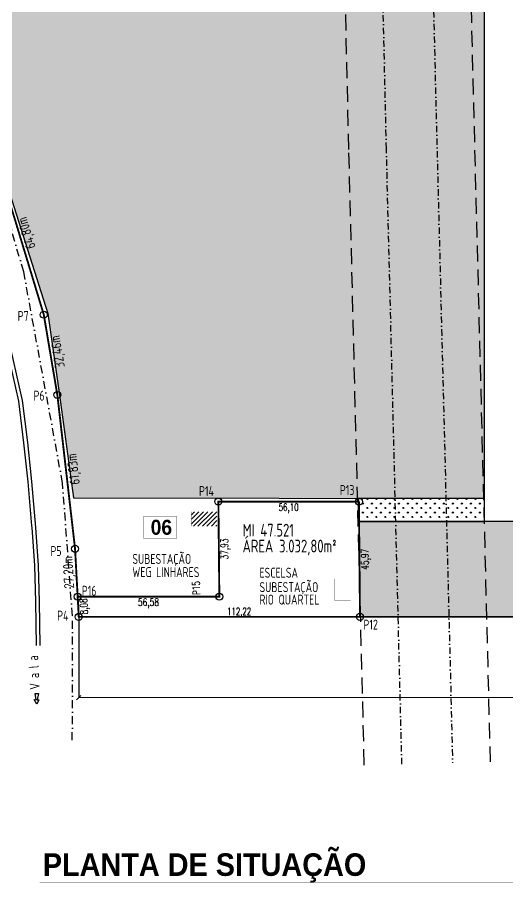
# Model space of a CAD drawing. Header units: millimetres. Extents: x 213327 to 525909, y -6334 to 157033.
# Drawn here: x 250395 to 269980, y 26736 to 61273 of the extents above; entities that cross this region are included whole.
import ezdxf
from ezdxf.enums import TextEntityAlignment as Align

# ---------------------------------------------------------------- set-up
doc = ezdxf.new("R2010")
doc.units = ezdxf.units.MM
for name, pattern in [('CONTINUO', [0]), ('DASHDOT2', [12.7, 6.35, -3.175, 0, -3.175]), ('DASHED', [19.05, 12.7, -6.35])]:
    doc.linetypes.add(name, pattern=pattern)
for name, color, linetype in [('Arq-cota', 1, 'Continuous'), ('Arq-texto', 2, 'Continuous'), ('Existente', 3, 'Continuous'), ('Infra-ruas', 3, 'Continuous'), ('Topografia-limite-terreno', 1, 'Continuous'), ('Topografia-Linha-AT', 4, 'Continuous'), ('Topografia-vala', 2, 'Continuous'), ('Área_permeável', 1, 'Continuous')]:
    doc.layers.add(name, color=color, linetype=linetype)
doc.styles.add('BLACK', font='ariblk.ttf')
doc.styles.add('CONART2-5', font='ISOCP.SHX', dxfattribs={"height": 20})
doc.styles.add('ROMANS', font='ROMANS.SHX', dxfattribs={"width": 0.8})
doc.styles.add('SIMPLEX', font='simplex', dxfattribs={"height": 0.2})
doc.dimstyles.new('Carlos_50', dxfattribs={"dimtxt": 50, "dimasz": 20, "dimexe": 15, "dimexo": 30, "dimgap": 5, "dimtad": 1, "dimdec": 1, "dimrnd": 0.01, "dimzin": 12, "dimtxsty": 'ROMANS', "dimblk": 'OBLIQUE', "dimcen": 1, "dimdle": 2.5, "dimclrd": 256, "dimclre": 256, "dimclrt": 2, "dimadec": 1, "dimazin": 3, "dimtfac": 1, "dimtdec": 1, "dimtix": 1, "dimtmove": 2, "dimatfit": 0, "dimldrblk": 'OBLIQUE', "dimfxl": 1, "dimlwd": 9, "dimlwe": -1, "dimarcsym": 0})
pattern_1 = [(90, (0, 0), (-179.605, 179.605), [47.625, -311.585]), (45, (0, 0), (-179.60512, 179.60512), [47.625, -206.375]), (135, (0, 0), (-179.60512, -179.60512), [47.625, -206.375])]

# ---------------------------------------------------------------- blocks, each defined once
blk = doc.blocks.new('_Oblique')
at = {"color": 0, "linetype": 'ByBlock', "lineweight": -2}
blk.add_line((-0.5, -0.5), (0.5, 0.5), dxfattribs=at)
blk = doc.blocks.new('*D25')
at = {"layer": 'Arq-cota'}
for p, q in [((252850, 37315), (252850, 34115)), ((325894, 37315), (325894, 34115))]:
    blk.add_line(p, q, dxfattribs=at)
at = {"layer": 'Arq-cota', "lineweight": 9}
blk.add_line((325896, 34125), (252847, 34125), dxfattribs=at)
at = {"layer": 'Defpoints', "color": 0}
for p in [(252850, 37345), (325894, 37345), (252850, 34125)]:
    blk.add_point(p, dxfattribs=at)
at = {"layer": 'Arq-cota', "lineweight": 9, "xscale": 175, "yscale": 175, "zscale": 175}
for p, rotation in [((252850, 34125), 179.9999999765002), ((325894, 34125), 359.9999999765002)]:
    blk.add_blockref('_Oblique', p, dxfattribs=dict(at, rotation=rotation))
at = {"layer": 'Arq-cota', "color": 2, "insert": (289372, 34397), "char_height": 375, "attachment_point": 5, "rotation": 360, "style": 'ROMANS'}
blk.add_mtext('73043,8', dxfattribs=at)

msp = doc.modelspace()

# ---------------------------------------------------------------- hatches: boundary and pattern name
at = {"layer": 'Infra-ruas'}
h = msp.add_hatch(dxfattribs=at)
h.set_pattern_fill('ANSI31', color=256, scale=40, style=0)
h.set_pattern_definition([(45, (212074.18, -13372), (-89.80256, 89.80256), [])])
h.paths.add_polyline_path([(258369.54, 41541.49), (257349.54, 41541.49), (257349.54, 40961.79), (258369.54, 40961.79)])
at = {"layer": 'Área_permeável'}
h = msp.add_hatch(dxfattribs=at)
h.set_pattern_fill('GRASS', color=3, scale=10, style=0)
h.set_pattern_definition(pattern_1)
h.paths.add_polyline_path([(269056.31, 42074.69), (269056.31, 73665.79), (268957.96, 73912.89), (268774.76, 74022.72), (268557.97, 74062.38), (262545.19, 74062.38), (262545.19, 71324.44), (258195.99, 71324.44), (258195.99, 68326.06), (257638.28, 67779.03), (251549.48, 67779.03), (250994.91, 68412.27), (250994.91, 71947.8), (251324.3, 72277.19), (251334.89, 72510.88), (251477.25, 72709.42), (251735.29, 72816.1), (252334.41, 72813.14), (252453.05, 72863.52), (252518.3, 72964.27), (252536.1, 73100.58), (252531.06, 74067.72), (252361.36, 74273.6), (252143.18, 74418.93), (245316.3, 74418.93), (244906.34, 74516.87), (244610.25, 74600.31), (244443.23, 74668.57), (244230.66, 74774.77), (244116.78, 74880.96), (243957.35, 75025.08), (243828.28, 75093.35), (243623.3, 75161.62), (243456.28, 75245.06), (243266.48, 75343.66), (243107.05, 75434.69), (239446.84, 84981.94), (238852.08, 86497.86), (238257.32, 86146.16), (238111.66, 86012.76), (238070.61, 85853.82), (249614.29, 55688.8), (251613.65, 49457.65), (252073.8, 46189.92), (252637.69, 42098.21)])
h.paths.add_polyline_path([(256056.5, 73030.11), (256057.63, 74039.54), (256050.95, 74110.51), (256026.88, 74175.27), (255998.18, 74233.32), (253139.08, 74233.32), (253097.27, 74136.07), (253079.36, 73992.74), (253079.36, 73042.06), (253120.62, 72923.58), (253204.71, 72840.77), (253297.71, 72819.11), (255845.19, 72819.11), (255948.21, 72856.52), (256024.65, 72936.15)])
h = msp.add_hatch(dxfattribs=at)
h.set_pattern_fill('GRASS', color=3, scale=10, style=0)
h.set_pattern_definition(pattern_1)
h.paths.add_polyline_path([(264009.18, 41144.54), (269056.31, 41144.54), (269056.31, 42074.69), (264009.18, 42074.69)])
h = msp.add_hatch(dxfattribs=at)
h.set_pattern_fill('GRASS', color=3, scale=10, style=0)
h.set_pattern_definition([(90, (212074.18, -13372), (-179.605, 179.605), [47.625, -311.585]), (45, (212074.18, -13372), (-179.6051, 179.6051), [47.625, -206.375]), (135, (212074.18, -13372), (-179.6051, -179.6051), [47.625, -206.375])])
h.paths.add_polyline_path([(323929.88, 37344.54), (323926.01, 41144.54), (264043.07, 41144.54), (264072.6, 37345.18)])

# ---------------------------------------------------------------- linework, layer by layer
at = {"layer": 'Arq-cota', "const_width": 0.3, "flags": 128}
msp.add_lwpolyline([(264072.61, 37344.47), (258461.23, 37344.51), (258464.03, 38151.46), (254065.53, 38151.53), (254065.54, 41944.14), (258426.09, 41944.27), (258426.09, 41944.27), (264036.88, 41941.34), (264072.61, 37344.47)], dxfattribs=at)
at = {"layer": 'Arq-cota', "const_width": 13.5}
msp.add_lwpolyline([(255432.78, 41353.45), (256766.1, 41353.45), (256766.1, 40489.37), (255432.78, 40489.37)], close=True, dxfattribs=at)
at = {"layer": 'Arq-cota', "color": 6}
for centre in [(251452.78, 49403.96, 30.5), (251994.22, 46203.38, 30.5), (258426.09, 41944.27), (264036.88, 41941.34), (252702.07, 40060.84, 30.5), (252805.94, 38151.46), (258464.03, 38151.46), (252849.85, 37344.54), (264081.04, 37344.54)]:
    msp.add_circle(centre, 139.44, dxfattribs=at)
at = {"layer": 'Arq-texto'}
msp.add_lwpolyline([(251175.08, 33860.42), (251068.5, 34046.94), (251147.44, 34028.34), (251108.88, 34286.13), (251237.5, 34284.9), (251187.48, 34028.96), (251256.59, 34031.52), (251175.08, 33860.42)], dxfattribs=at)
at = {"layer": 'Arq-texto', "color": 1, "ltscale": 2, "const_width": 19.2}
msp.add_lwpolyline([(251288.32, 26759.31), (278642.83, 26759.31)], dxfattribs=at)
at = {"layer": 'Existente', "const_width": 5, "elevation": 12952.12}
msp.add_lwpolyline([(257349.54, 41541.49), (258369.54, 41541.49), (258369.54, 40961.79), (257349.54, 40961.79)], close=True, dxfattribs=at)
at = {"layer": 'Existente', "const_width": 5}
msp.add_lwpolyline([(263076.54, 38855.64), (263712.54, 38855.64), (263712.54, 37996.14), (263076.54, 37996.14)], close=True, dxfattribs=at)
at = {"layer": 'Infra-ruas', "color": 2}
msp.add_line((258464.03, 38151.46), (258426.09, 41944.27), dxfattribs=at)
at = {"layer": 'Infra-ruas'}
msp.add_lwpolyline([(264043.07, 41144.8), (264081.04, 37344.54), (323929.88, 37344.54), (323926.01, 41144.54), (269056.31, 41144.54), (264043.07, 41144.54)], dxfattribs=at)
at = {"layer": 'Topografia-limite-terreno', "color": 5, "linetype": 'CONTINUO', "const_width": 75}
for points in [[(325318.93, 87729.5), (325893.61, 37344.54), (252849.85, 37344.54), (252702.07, 40060.84), (251994.22, 46203.38), (251452.78, 49403.96), (249570.63, 55605.21), (237132.98, 88089.07)], [(252849.85, 37344.54), (264081.04, 37344.54), (264036.88, 41941.34), (258426.09, 41944.27), (258464.03, 38151.46), (252805.94, 38151.55), (252849.85, 37344.54)]]:
    msp.add_lwpolyline(points, dxfattribs=at)
at = {"layer": 'Topografia-Linha-AT', "color": 3, "linetype": 'DASHED', "ltscale": 50}
for points in [[(264252.98, 31429.12), (263636.61, 55990.87), (262995.8, 83390.71), (262431.04, 107539.11)], [(267409.78, 107656.59), (268273.21, 71206.94), (269279.95, 31556.32)]]:
    msp.add_lwpolyline(points, dxfattribs=at)
at = {"layer": 'Topografia-Linha-AT', "linetype": 'DASHDOT2', "ltscale": 40}
for points in [[(265752.51, 31466.75), (265136.17, 56027.22), (264495.39, 83425.78), (263930.63, 107574.18)], [(265910.2, 107621.07), (266773.66, 71170.15), (267780.44, 31518.24)]]:
    msp.add_lwpolyline(points, dxfattribs=at)
at = {"layer": 'Topografia-Linha-AT', "linetype": 'DASHDOT2', "ltscale": 50}
msp.add_lwpolyline([(252592.64, 32427.4), (252595.01, 37389.73), (252201.87, 42692.7), (250651.07, 51111.41), (249080.18, 56447.24), (245352.53, 66107.43), (241770.35, 75411.22), (234333.3, 94713.19)], dxfattribs=at)
at = {"layer": 'Topografia-vala'}
for points in [[(250975.88, 40981.82), (250830.55, 42736.11), (250661.59, 44288.59), (250453.49, 45959.01), (249972.43, 48080.92), (249490.52, 50525.1), (249013.34, 52666.82), (248404.32, 54800.62), (247538.79, 57099.12), (246536.56, 59604.97), (245110.9, 62848.85), (243927.79, 65564.79), (242474.66, 68971.33), (241356.11, 71653.87), (240570.57, 74103.55), (239284.7, 77748.59), (238164.07, 80506.11), (236947.91, 83567.45), (235906.7, 86324.1), (234941.2, 88800.69)], [(251309.79, 36204.29), (251283.33, 37948.7), (251246.21, 39400.21), (251131.8, 40916.6), (250979.88, 42750.42), (250810.59, 44305.98), (250601.42, 45984.93), (250119.18, 48112.02), (250097.69, 48221.02)], [(251159.81, 36202.01), (251133.36, 37945.65), (251096.35, 39392.65), (250982.26, 40904.76), (250975.88, 40981.82)]]:
    msp.add_lwpolyline(points, dxfattribs=at)
at = {"layer": 'Área_permeável', "color": 3, "elevation": 0}
msp.add_lwpolyline([(238070.61, 85853.82), (249614.29, 55688.8), (251613.65, 49457.65), (252073.8, 46189.92), (252637.69, 42098.21), (269056.31, 42074.69), (269056.31, 73665.79)], dxfattribs=at)
at = {"layer": 'Área_permeável', "color": 3}
msp.add_lwpolyline([(264009.18, 41144.54), (269056.31, 41144.54), (269056.31, 42074.69), (264009.18, 42074.69)], close=True, dxfattribs=at)

# ---------------------------------------------------------------- texts
at = {"layer": 'Arq-cota'}
for s, height, rotation, style, width, p, p2 in [('64,80m', 400, 106.883547, 'CONART2-5', 0.809688, (251135.39, 52098.2), (250759.14, 53337.86)), ('32,46m', 400, 99.601916, 'CONART2-5', 0.809688, (252295.56, 47322.36), (252079.47, 48599.71)), ('61,83m', 400, 96.573587, 'CONART2-5', 0.844625, (252894.73, 42641.46), (252751.63, 43883.29)), ('56,10', 300, 359.970022, 'SIMPLEX', 0.699986, (260831.29, 41570.89, -9924.5), (261631.28, 41570.47, -9924.5)), ('37,93', 300, 90.573145, 'SIMPLEX', 0.699987, (258821.53, 39631.62, -9924.5), (258813.12, 40471.56, -9924.5)), ('27,20m', 400, 93.113973, 'CONART2-5', 0.830449, (252669.68, 38484.23), (252599.3, 39777.82)), ('45,97', 300, 90.445348, 'SIMPLEX', 0.699987, (264430.25, 39225.82, -9924.5), (264423.72, 40065.78, -9924.5)), ('8,08', 300, 93.114083, 'SIMPLEX', 0.699982, (253217.76, 37448.79, -9924.5), (253183, 38087.83, -9924.5)), ('56,58', 300, 359.999046, 'SIMPLEX', 0.699987, (255214.98, 37779.38, -9924.5), (256054.97, 37779.37, -9924.5)), ('112,22', 300, 359.999666, 'SIMPLEX', 0.699988, (258775.09, 37407.94, -9924.5), (259735.08, 37407.94, -9924.5))]:
    msp.add_text(s, height=height, rotation=rotation, dxfattribs=dict(at, style=style, width=width)).set_placement(p, p2, align=Align.FIT)
at = {"layer": 'Arq-cota', "width": 0.8}
for s, height, style, p in [('P7', 400, 'CONART2-5', (250409.14, 49151.14)), ('P6', 400, 'CONART2-5', (251041.06, 45973.03)), ('P14', 400, 'CONART2-5', (257652.37, 42164.06)), ('P13', 400, 'CONART2-5', (263275.46, 42204.12)), ('06', 600, 'BLACK', (255721.18, 40618.73, 0)), ('MI 47.521', 509.902, 'CONART2-5', (259391.57, 40548.6, 0)), ('ÁREA 3.032,80m²', 509.902, 'CONART2-5', (259391.57, 39915.95, 0)), ('P5', 400, 'CONART2-5', (251717.86, 39773.62)), ('SUBESTAÇÃO ', 400, 'CONART2-5', (254989.12, 39457.14, 0)), ('WEG LINHARES', 400, 'CONART2-5', (254989.12, 38930.27, 0)), ('ESCELSA', 400, 'CONART2-5', (260066.09, 38906.92, 0)), ('SUBESTAÇÃO ', 400, 'CONART2-5', (260066.09, 38330.89, 0)), ('P16', 400, 'CONART2-5', (252969.09, 38184.68)), ('RIO QUARTEL', 400, 'CONART2-5', (260066.09, 37834.59, 0)), ('P4', 400, 'CONART2-5', (251986.09, 37194.5)), ('P12', 400, 'CONART2-5', (264216.75, 36835.52))]:
    msp.add_text(s, height=height, dxfattribs=dict(at, style=style)).set_placement(p)
at = {"layer": 'Arq-cota'}
for s, height, rotation, style, width, p in [('P15', 300, 93.114083, 'SIMPLEX', 0.699982, (257706.09, 38227.27)), ('V a l a', 400, 93.113973, 'CONART2-5', 0.822803, (251297.8, 34453.18))]:
    msp.add_text(s, height=height, rotation=rotation, dxfattribs=dict(at, style=style, width=width)).set_placement(p)
at = {"layer": 'Arq-texto', "color": 7, "style": 'BLACK', "width": 0.8}
msp.add_text('PLANTA DE SITUAÇÃO ', height=900, dxfattribs=at).set_placement((251414.07, 27007.26))

# ---------------------------------------------------------------- dimensions: what is measured, and where the dimension line sits
at = {"layer": 'Arq-cota'}
dim = msp.add_aligned_dim(p1=(325893.61, 37344.54), p2=(252849.85, 37344.54), distance=3219.9, dimstyle='Carlos_50', override={"dimtxt": 375, "dimasz": 175, "dimexe": 10, "dimgap": 50}, dxfattribs=at)
dim.commit()
dim.dimension.update_dxf_attribs({"geometry": '*D25', "text_midpoint": (289371.73, 34397.29)})

doc.saveas('drawing.dxf')
